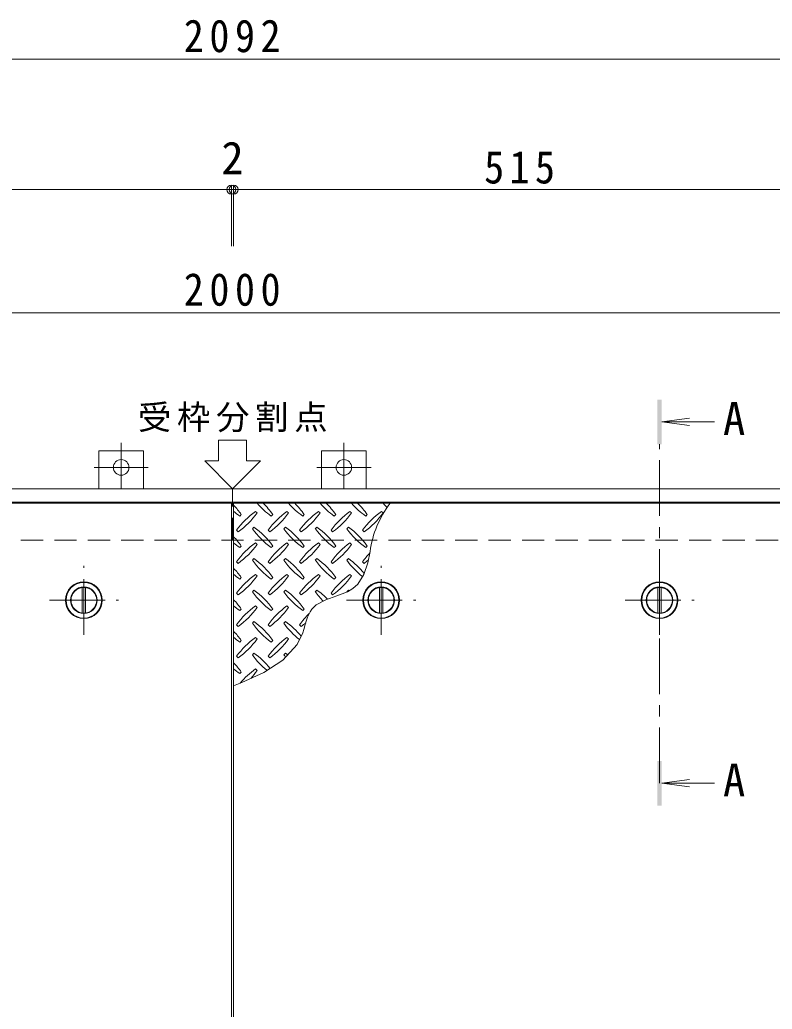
# Model space of a CAD drawing. Units: millimetres at full size, sheet at 1:10. Extents: x -2620 to 2461, y -1962 to 1488.
# Drawn here: x -1197 to -521, y 600 to 1488 of the extents above; entities that cross this region are included whole.
import ezdxf
from ezdxf.enums import TextEntityAlignment as Align

# ---------------------------------------------------------------- set-up
doc = ezdxf.new("R2010")
doc.units = ezdxf.units.MM
doc.header["$LTSCALE"] = 10
doc.header["$PDMODE"] = 32
doc.header["$PDSIZE"] = 8
doc.linetypes.add('CHAIN1', pattern=[8, 5, -1, 1, -1])
doc.linetypes.add('DASHED2', pattern=[3, 2, -1])
for name, color, linetype, lineweight in [('0-1', 2, 'DASHED2', 9), ('0-2', 3, 'Continuous', 9), ('0-3', 2, 'Continuous', 9), ('0-5', 7, 'Continuous', 9), ('0-9', 134, 'Continuous', 5), ('0-C', 2, 'Continuous', 9), ('0-E', 3, 'Continuous', 9), ('0-F', 7, 'Continuous', 9)]:
    doc.layers.add(name, color=color, linetype=linetype, lineweight=lineweight)
doc.styles.add('ＭＳ ゴシック', font='')
doc.styles.get('ＭＳ ゴシック').set_extended_font_data('MS Gothic')

msp = doc.modelspace()

# ---------------------------------------------------------------- linework, layer by layer
at = {"layer": '0-1'}
for p, q in [((-1006.03, 1020.77), (-1006.03, 1066.77)), ((-2006.03, 1020.77), (-6.03, 1020.77))]:
    msp.add_line(p, q, dxfattribs=at)
at = {"layer": '0-2'}
for p, q in [((-1007.03, 1053.77), (-1522.03, 1053.77)), ((-1007.03, 1053.77), (-1007.03, -12.23)), ((-490.03, 1053.77), (-1005.03, 1053.77)), ((-1005.03, 1053.77), (-1005.03, -12.23))]:
    msp.add_line(p, q, dxfattribs=at)
for centre in [(-1139.53, 966.77), (-872.53, 966.77), (-622.53, 966.77)]:
    msp.add_circle(centre, 16.5, dxfattribs=at)
at = {"layer": '0-3'}
for p, q in [((-2052.03, 1066.77), (39.97, 1066.77)), ((-2040.03, 1054.77), (27.97, 1054.77))]:
    msp.add_line(p, q, dxfattribs=at)
at = {"layer": '0-5', "color": 4}
for p, q in [((-620.53, 1126.8), (-595.74, 1130.07)), ((-620.53, 1126.8), (-595.74, 1123.54)), ((-620.53, 1126.8), (-573.06, 1126.8)), ((-620.53, 802.46), (-595.74, 805.73)), ((-620.53, 802.46), (-595.74, 799.2)), ((-620.53, 802.46), (-573.06, 802.46))]:
    msp.add_line(p, q, dxfattribs=at)
at = {"layer": '0-5'}
for p, q in [((-993.53, 1091.77), (-993.53, 1110.47)), ((-1006.03, 1066.77), (-1031.03, 1091.77)), ((-1031.03, 1091.77), (-1018.53, 1091.77)), ((-1006.03, 1066.77), (-981.03, 1091.77)), ((-993.53, 1091.77), (-981.03, 1091.77))]:
    msp.add_line(p, q, dxfattribs=at)
at = {"layer": '0-5', "color": 4, "linetype": 'CHAIN1'}
msp.add_line((-622.53, 802.46), (-622.53, 1106.8), dxfattribs=at)
at = {"layer": '0-5'}
msp.add_lwpolyline([(-1018.53, 1091.77), (-1018.53, 1110.47), (-993.53, 1110.47)], dxfattribs=at)
at = {"layer": '0-5', "color": 4}
for points in [[(-620.53, 1146.8), (-624.53, 1146.8), (-620.53, 1106.8), (-624.53, 1106.8)], [(-620.53, 782.46), (-624.53, 782.46), (-620.53, 822.46), (-624.53, 822.46)]]:
    msp.add_solid(points, dxfattribs=at)
at = {"layer": '0-9'}
for p, q in [((-999.53, 1042.3), (-998.11, 1043.71)), ((-983.97, 1045.13), (-985.39, 1046.54)), ((-971.24, 1042.3), (-969.83, 1043.71)), ((-955.69, 1045.13), (-957.1, 1046.54)), ((-942.96, 1042.3), (-941.54, 1043.71)), ((-927.4, 1045.13), (-928.82, 1046.54)), ((-914.67, 1042.3), (-913.26, 1043.71)), ((-899.12, 1045.13), (-900.53, 1046.54)), ((-886.39, 1042.3), (-884.98, 1043.71)), ((-870.83, 1045.13), (-872.25, 1046.54)), ((-986.8, 1032.4), (-988.21, 1030.99)), ((-958.52, 1032.4), (-959.93, 1030.99)), ((-930.23, 1032.4), (-931.65, 1030.99)), ((-901.95, 1032.4), (-903.36, 1030.99)), ((-1002.36, 1029.57), (-1000.94, 1028.16)), ((-974.07, 1029.57), (-972.66, 1028.16)), ((-945.79, 1029.57), (-944.37, 1028.16)), ((-917.5, 1029.57), (-916.09, 1028.16)), ((-889.22, 1029.57), (-887.8, 1028.16)), ((-999.53, 1014.02), (-998.11, 1015.43)), ((-983.97, 1016.85), (-985.39, 1018.26)), ((-971.24, 1014.02), (-969.83, 1015.43)), ((-955.69, 1016.85), (-957.1, 1018.26)), ((-942.96, 1014.02), (-941.54, 1015.43)), ((-927.4, 1016.85), (-928.82, 1018.26)), ((-914.67, 1014.02), (-913.26, 1015.43)), ((-899.12, 1016.85), (-900.53, 1018.26)), ((-886.39, 1014.02), (-884.98, 1015.43)), ((-986.8, 1004.12), (-988.21, 1002.7)), ((-958.52, 1004.12), (-959.93, 1002.7)), ((-930.23, 1004.12), (-931.65, 1002.7)), ((-901.95, 1004.12), (-903.36, 1002.7)), ((-1002.36, 1001.29), (-1000.94, 999.87)), ((-974.07, 1001.29), (-972.66, 999.87)), ((-945.79, 1001.29), (-944.37, 999.87)), ((-917.5, 1001.29), (-916.09, 999.87)), ((-889.22, 1001.29), (-887.8, 999.87)), ((-999.53, 985.73), (-998.11, 987.15)), ((-983.97, 988.56), (-985.39, 989.97)), ((-971.24, 985.73), (-969.83, 987.15)), ((-955.69, 988.56), (-957.1, 989.97)), ((-942.96, 985.73), (-941.54, 987.15)), ((-927.4, 988.56), (-928.82, 989.97)), ((-914.67, 985.73), (-913.26, 987.15)), ((-899.12, 988.56), (-900.53, 989.97)), ((-1002.36, 973), (-1000.94, 971.59)), ((-986.8, 975.83), (-988.21, 974.42)), ((-974.07, 973), (-972.66, 971.59)), ((-958.52, 975.83), (-959.93, 974.42)), ((-945.79, 973), (-944.37, 971.59)), ((-930.23, 975.83), (-931.65, 974.42)), ((-917.5, 973), (-916.09, 971.59)), ((-901.95, 975.83), (-903.36, 974.42)), ((-983.97, 960.28), (-985.39, 961.69)), ((-955.69, 960.28), (-957.1, 961.69)), ((-999.53, 957.45), (-998.11, 958.86)), ((-971.24, 957.45), (-969.83, 958.86)), ((-942.96, 957.45), (-941.54, 958.86)), ((-1002.36, 944.72), (-1000.94, 943.31)), ((-986.8, 947.55), (-988.21, 946.13)), ((-974.07, 944.72), (-972.66, 943.31)), ((-958.52, 947.55), (-959.93, 946.13)), ((-945.79, 944.72), (-944.37, 943.31)), ((-983.97, 931.99), (-985.39, 933.41)), ((-955.69, 931.99), (-957.1, 933.41)), ((-999.53, 929.16), (-998.11, 930.58)), ((-971.24, 929.16), (-969.83, 930.58)), ((-1002.36, 916.44), (-1000.94, 915.02)), ((-986.8, 919.26), (-988.21, 917.85)), ((-974.07, 916.44), (-972.66, 915.02)), ((-958.52, 919.26), (-959.93, 917.85)), ((-999.53, 900.88), (-998.11, 902.29)), ((-983.97, 903.71), (-985.39, 905.12))]:
    msp.add_line(p, q, dxfattribs=at)
msp.add_lwpolyline([(-1005.03, 890.05), (-997.58, 893.05), (-978, 902.01), (-960.94, 912.96), (-947.97, 927.15), (-942.96, 937.37), (-941.93, 940.51), (-940.34, 946.03), (-938.64, 951.43), (-936.43, 956.35), (-934.77, 958.86), (-930.92, 962.56), (-922.28, 967.16), (-912.41, 970.66), (-902.8, 974.43), (-897.94, 977.27), (-893.58, 981.22), (-888.11, 989.87), (-884.56, 1000.3), (-882.44, 1010.59)], dxfattribs=at)
for centre, radius, start, end in [((-1057.16, 1001.64), 72.5, 35.47272, 44.0249), ((-929.17, 1101.34), 72.5, 221.00789, 234.5273), ((-1028.87, 1001.64), 72.5, 35.47272, 45.97511), ((-900.89, 1101.34), 72.5, 221.00789, 234.5273), ((-1000.59, 1001.64), 72.5, 35.47272, 45.97511), ((-872.6, 1101.34), 72.5, 221.00789, 234.5273), ((-972.3, 1001.64), 72.5, 35.47272, 45.97511), ((-844.32, 1101.34), 72.5, 221.00789, 234.5273), ((-944.02, 1001.64), 72.5, 35.47272, 45.97511), ((-791.36, 998.2), 91.91, 142.79805, 172.25462), ((-816.03, 1101.34), 72.5, 221.00789, 225.04254), ((-915.74, 1001.64), 72.5, 45.48056, 45.97511), ((-957.45, 1101.34), 72.5, 228.99213, 234.5273), ((-943.31, 987.5), 72.5, 125.47272, 144.5273), ((-1043.01, 1087.2), 72.5, 305.47256, 324.5273), ((-915.03, 987.5), 72.5, 125.47272, 144.5273), ((-1014.73, 1087.2), 72.5, 305.47256, 324.5273), ((-886.74, 987.5), 72.5, 125.47272, 144.5273), ((-986.45, 1087.2), 72.5, 305.47256, 324.5273), ((-858.46, 987.5), 72.5, 125.47272, 144.5273), ((-958.16, 1087.2), 72.5, 305.47256, 324.5273), ((-830.18, 987.5), 72.5, 125.47272, 144.5273), ((-929.88, 1087.2), 72.5, 305.47256, 324.5273), ((-929.17, 1073.06), 72.5, 215.47258, 234.5273), ((-1028.87, 973.36), 72.5, 35.47272, 54.5273), ((-900.89, 1073.06), 72.5, 215.47258, 234.5273), ((-1000.59, 973.36), 72.5, 35.47272, 54.5273), ((-872.6, 1073.06), 72.5, 215.47258, 234.5273), ((-972.3, 973.36), 72.5, 35.47272, 54.5273), ((-844.32, 1073.06), 72.5, 215.47258, 234.5273), ((-944.02, 973.36), 72.5, 35.47272, 54.5273), ((-1057.16, 973.36), 72.5, 35.47272, 44.0249), ((-957.45, 1073.06), 72.5, 228.99213, 234.5273), ((-943.31, 959.22), 72.5, 125.47272, 144.5273), ((-1043.01, 1058.92), 72.5, 305.47256, 324.5273), ((-915.03, 959.22), 72.5, 125.47272, 144.5273), ((-1014.73, 1058.92), 72.5, 305.47256, 324.5273), ((-886.74, 959.22), 72.5, 125.47272, 144.5273), ((-986.45, 1058.92), 72.5, 305.47256, 324.5273), ((-858.46, 959.22), 72.5, 125.47272, 144.5273), ((-958.16, 1058.92), 72.5, 305.47256, 324.5273), ((-1028.87, 945.07), 72.5, 35.47272, 54.5273), ((-1000.59, 945.07), 72.5, 35.47272, 54.5273), ((-972.3, 945.07), 72.5, 35.47272, 54.5273), ((-944.02, 945.07), 72.5, 39.13086, 54.5273), ((-830.18, 959.22), 72.5, 136.46192, 144.5273), ((-1057.16, 945.07), 72.5, 35.47272, 44.0249), ((-929.17, 1044.78), 72.5, 215.47258, 234.5273), ((-900.89, 1044.78), 72.5, 215.47258, 234.5273), ((-872.6, 1044.78), 72.5, 215.47258, 234.5273), ((-844.32, 1044.78), 72.5, 215.47258, 231.62194), ((-929.88, 1058.92), 72.5, 305.47256, 309.20126), ((-957.45, 1044.78), 72.5, 228.99213, 234.5273), ((-943.31, 930.93), 72.5, 125.47272, 144.5273), ((-1043.01, 1030.63), 72.5, 305.47256, 324.5273), ((-915.03, 930.93), 72.5, 125.47272, 144.5273), ((-1014.73, 1030.63), 72.5, 305.47256, 324.52728), ((-886.74, 930.93), 72.5, 125.47272, 144.5273), ((-986.45, 1030.63), 72.5, 305.47256, 324.52728), ((-858.46, 930.93), 72.5, 125.47272, 144.5273), ((-958.16, 1030.63), 72.5, 305.47256, 324.52728), ((-929.17, 1016.49), 72.5, 215.47258, 234.5273), ((-1028.87, 916.79), 72.5, 35.47272, 54.5273), ((-900.89, 1016.49), 72.5, 215.47258, 234.5273), ((-1000.59, 916.79), 72.5, 35.47272, 54.5273), ((-872.6, 1016.49), 72.5, 215.47258, 224.20971), ((-972.3, 916.79), 72.5, 44.62221, 54.5273), ((-844.32, 1016.49), 72.5, 215.47258, 215.63132), ((-944.02, 916.79), 72.5, 53.85287, 54.5273), ((-1057.16, 916.79), 72.5, 35.47272, 44.0249), ((-957.45, 1016.49), 72.5, 228.99213, 234.5273), ((-943.31, 902.65), 72.5, 125.47272, 144.5273), ((-1043.01, 1002.35), 72.5, 305.47256, 324.5273), ((-915.03, 902.65), 72.5, 125.47272, 144.5273), ((-1014.73, 1002.35), 72.5, 305.47256, 324.5273), ((-886.74, 902.65), 72.5, 134.04409, 144.5273), ((-929.17, 988.21), 72.5, 215.47258, 234.5273), ((-1028.87, 888.51), 72.5, 35.47272, 54.5273), ((-900.89, 988.21), 72.5, 215.47258, 231.61918), ((-1000.59, 888.51), 72.5, 39.23573, 54.5273), ((-986.45, 1002.35), 72.5, 305.47256, 309.65204), ((-1057.16, 888.51), 72.5, 35.47272, 44.0249), ((-957.45, 988.21), 72.5, 228.99213, 234.5273), ((-943.31, 874.36), 72.5, 125.47272, 144.5273), ((-915.03, 874.36), 72.5, 125.47272, 144.5273), ((-1043.01, 974.06), 72.5, 305.47256, 324.5273), ((-1014.73, 974.06), 72.5, 305.47256, 324.5273), ((-929.17, 959.92), 72.5, 215.47258, 230.66101), ((-1028.87, 860.22), 72.5, 38.78026, 54.5273), ((-900.89, 959.92), 72.5, 215.47258, 217.53071), ((-1000.59, 860.22), 72.5, 52.56849, 54.5273), ((-1057.16, 860.22), 72.5, 35.47272, 44.0249), ((-957.45, 959.92), 72.5, 228.99213, 234.5273), ((-943.31, 846.08), 72.5, 125.47272, 140.22835), ((-1043.01, 945.78), 72.5, 317.34286, 324.5273)]:
    msp.add_arc(centre, radius, start, end, dxfattribs=at)
at = {"layer": '0-C', "linetype": 'CHAIN1'}
for p, q in [((-1139.53, 935.77), (-1139.53, 997.77)), ((-872.53, 935.77), (-872.53, 997.77)), ((-622.53, 935.77), (-622.53, 997.77)), ((-1170.53, 966.77), (-1108.53, 966.77)), ((-903.53, 966.77), (-841.53, 966.77)), ((-653.53, 966.77), (-591.53, 966.77))]:
    msp.add_line(p, q, dxfattribs=at)
at = {"layer": '0-C'}
for p, q in [((-1141.03, 978.17), (-1141.03, 955.37)), ((-1138.03, 978.17), (-1138.03, 955.37)), ((-874.03, 978.17), (-874.03, 955.37)), ((-871.03, 978.17), (-871.03, 955.37)), ((-624.03, 978.17), (-624.03, 955.37)), ((-621.03, 978.17), (-621.03, 955.37))]:
    msp.add_line(p, q, dxfattribs=at)
for centre, radius in [((-1139.53, 966.77), 16), ((-1139.53, 966.77), 12), ((-1139.53, 966.77), 11.5), ((-872.53, 966.77), 16), ((-872.53, 966.77), 12), ((-872.53, 966.77), 11.5), ((-622.53, 966.77), 16), ((-622.53, 966.77), 12), ((-622.53, 966.77), 11.5)]:
    msp.add_circle(centre, radius, dxfattribs=at)
at = {"layer": '0-E', "linetype": 'CHAIN1'}
for p, q in [((-1106.03, 1107.95), (-1106.03, 1066.77)), ((-906.03, 1107.95), (-906.03, 1066.77)), ((-1130.4, 1085.97), (-1081.65, 1085.97)), ((-930.4, 1085.97), (-881.65, 1085.97))]:
    msp.add_line(p, q, dxfattribs=at)
at = {"layer": '0-E'}
for p, q in [((-1086.03, 1100.97), (-1126.03, 1100.97)), ((-1126.03, 1100.97), (-1126.03, 1066.77)), ((-1086.03, 1100.97), (-1086.03, 1066.77)), ((-886.03, 1100.97), (-926.03, 1100.97)), ((-926.03, 1100.97), (-926.03, 1066.77)), ((-886.03, 1100.97), (-886.03, 1066.77))]:
    msp.add_line(p, q, dxfattribs=at)
for centre in [(-1106.03, 1085.97), (-906.03, 1085.97)]:
    msp.add_circle(centre, 7, dxfattribs=at)
at = {"layer": '0-F'}
for p, q in [((-2052.03, 1452.24), (39.97, 1452.24)), ((-1522.03, 1335.35), (-1007.03, 1335.35)), ((-1007.03, 1338.35), (-1007.03, 1284.53)), ((-1007.03, 1335.35), (-1005.03, 1335.35)), ((-1005.03, 1338.35), (-1005.03, 1284.53)), ((-1005.03, 1335.35), (-490.03, 1335.35)), ((-2006.03, 1224.66), (-6.03, 1224.66))]:
    msp.add_line(p, q, dxfattribs=at)
for p in [(-1007.03, 1335.35), (-1005.03, 1335.35)]:
    msp.add_point(p, dxfattribs=at)

# ---------------------------------------------------------------- texts
at = {"layer": '0-5', "color": 2, "style": 'ＭＳ ゴシック'}
for p in [(-565.5, 1106.41), (-565.5, 782.07)]:
    msp.add_text('A', height=29.33, dxfattribs=at).set_placement(p, align=Align.BOTTOM_LEFT)
at = {"layer": '0-5', "insert": (-1091.03, 1117.48), "char_height": 21.99, "attachment_point": 7, "style": 'ＭＳ ゴシック'}
msp.add_mtext('\\T1.17;受枠分割点', dxfattribs=at)
at = {"layer": '0-F', "color": 2, "style": 'ＭＳ ゴシック'}
msp.add_text('2', height=29.33, dxfattribs=at).set_placement((-1016.03, 1340.35), align=Align.BOTTOM_LEFT)
at = {"layer": '0-F', "color": 2, "char_height": 29.33, "attachment_point": 7, "style": 'ＭＳ ゴシック'}
for s, insert in [('\\T1.28;\\W0.9;2092', (-1049.78, 1458.24)), ('\\T1.27;\\W0.9;515', (-780.03, 1340.35)), ('\\T1.28;\\W0.9;2000', (-1049.78, 1230.66))]:
    msp.add_mtext(s, dxfattribs=dict(at, insert=insert))

doc.saveas('drawing.dxf')
